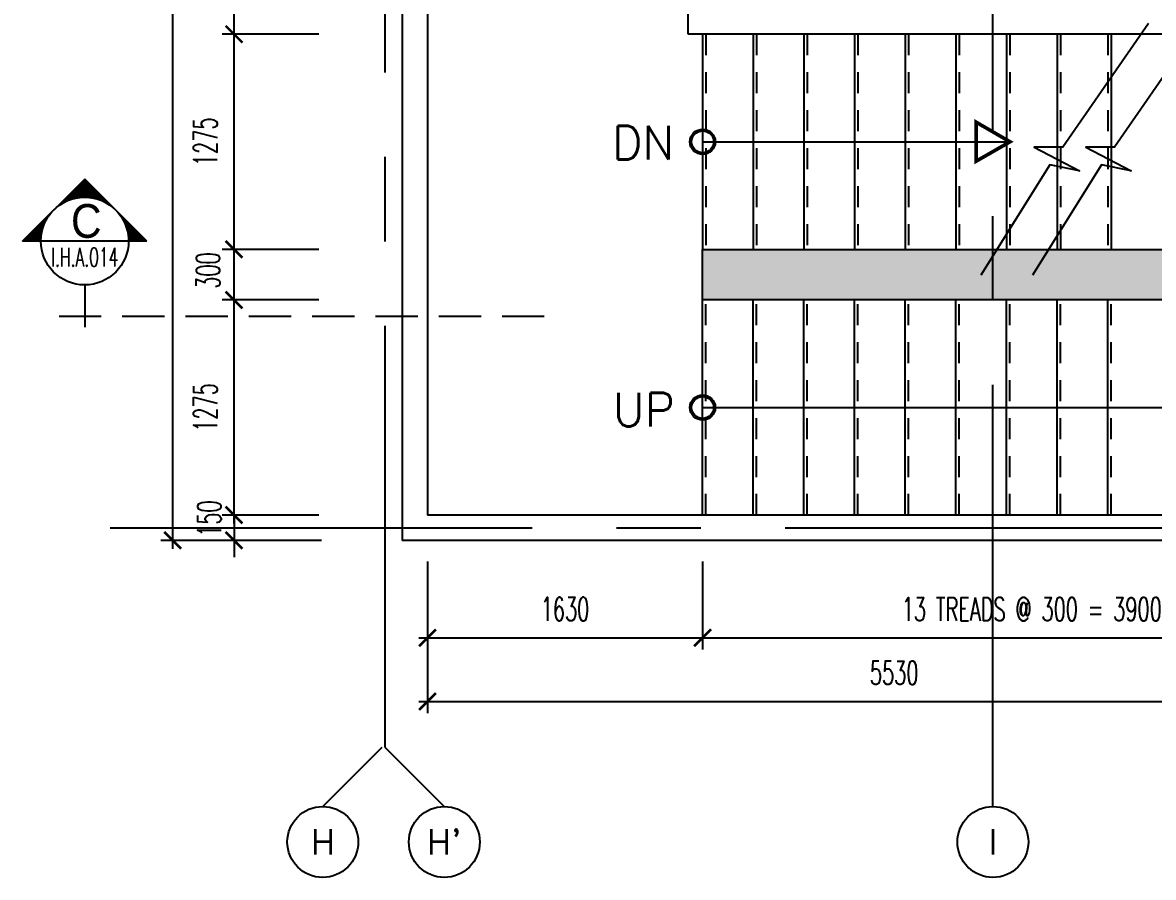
# Model space of a CAD drawing. Extents: x 417906 to 836305, y 43280 to 86914.
# Drawn here: x 418114.7 to 418121.4, y 43448.31 to 43453.38 of the extents above; entities that cross this region are included whole.
import ezdxf
from ezdxf.enums import TextEntityAlignment as Align

# ---------------------------------------------------------------- set-up
doc = ezdxf.new("R2010")
doc.units = 0
doc.header["$MEASUREMENT"] = 0
doc.header["$PDMODE"] = 3
doc.header["$PDSIZE"] = 0.1
for name, pattern in [('CENTERX2', [4, 2.5, -0.5, 0.5, -0.5]), ('HIDDEN', [0.375, 0.25, -0.125]), ('HIDDEN2', [0.1875, 0.125, -0.0625])]:
    doc.linetypes.add(name, pattern=pattern)
doc.layers.get('0').update_dxf_attribs({"linetype": 'CONTINUOUS'})
doc.layers.get('DEFPOINTS').update_dxf_attribs({"linetype": 'CONTINUOUS'})
for name, color, linetype in [('AX-CR', 2, 'CONTINUOUS'), ('AX-TXT', 4, 'CONTINUOUS'), ('AXES', 11, 'CENTERX2'), ('DIM-OUT', 4, 'CONTINUOUS'), ('ELEV-MARK', 6, 'CONTINUOUS'), ('Hatch', 11, 'CONTINUOUS'), ('RM-NAME', 2, 'CONTINUOUS'), ('STR', 5, 'CONTINUOUS'), ('TXT1', 2, 'CONTINUOUS'), ('WALL', 6, 'CONTINUOUS')]:
    doc.layers.add(name, color=color, linetype=linetype)
doc.styles.add('ROMANS', font='ROMANS.shx', dxfattribs={"width": 0.6})
doc.styles.add('TTXT', font='swisse.ttf', dxfattribs={"width": 0.6})
doc.dimstyles.new('STANDARD in', dxfattribs={"dimtxt": 0.14, "dimasz": 0.1, "dimexe": 0.07, "dimexo": 0.05, "dimgap": 0.1, "dimtad": 1, "dimdec": 0, "dimlfac": 1000, "dimzin": 0, "dimdsep": 46, "dimtxsty": 'ROMANS', "dimblk": 'ARCHTICK', "dimcen": 0.05, "dimdle": 0.05, "dimclrd": 4, "dimclre": 4, "dimclrt": 2, "dimadec": 0, "dimazin": 0, "dimtfac": 1, "dimtdec": 0, "dimtmove": 2, "dimatfit": 3, "dimfxl": 0, "dimtolj": 1, "dimtzin": 0, "dimarcsym": 0})

# ---------------------------------------------------------------- blocks, each defined once
blk = doc.blocks.new('AXR')
at = {"layer": 'AX-CR'}
blk.add_circle((350, 0), 350, dxfattribs=at)
at = {"layer": 'AX-TXT', "style": 'ROMANS'}
blk.add_attdef('AX', text='', height=250, dxfattribs=at).set_placement((350, 0), align=Align.MIDDLE)
blk = doc.blocks.new('_ARCHTICK')
at = {"color": 0, "linetype": 'ByBlock', "const_width": 0.15}
blk.add_lwpolyline([(-0.5, -0.5), (0.5, 0.5)], dxfattribs=at)
blk = doc.blocks.new('*D149')
at = {"layer": 'DEFPOINTS', "color": 0}
for p in [(418117.0973, 43450.236), (418118.7275, 43450.236), (418118.7275, 43449.7328)]:
    blk.add_point(p, dxfattribs=at)
at = {"layer": 'DIM-OUT', "color": 4, "lineweight": -2}
for p, q in [((418117.0973, 43450.186), (418117.0973, 43449.6628)), ((418118.7275, 43450.186), (418118.7275, 43449.6628)), ((418117.0473, 43449.7328), (418118.7775, 43449.7328))]:
    blk.add_line(p, q, dxfattribs=at)
at = {"layer": 'DIM-OUT', "color": 4, "lineweight": -2, "xscale": 0.1, "yscale": 0.1, "zscale": 0.1, "rotation": 180}
blk.add_blockref('_ARCHTICK', (418117.0973, 43449.7328), dxfattribs=at)
at = {"layer": 'DIM-OUT', "color": 4, "lineweight": -2, "xscale": 0.1, "yscale": 0.1, "zscale": 0.1}
blk.add_blockref('_ARCHTICK', (418118.7275, 43449.7328), dxfattribs=at)
at = {"layer": 'DIM-OUT', "color": 2, "insert": (418117.9124, 43449.9028), "char_height": 0.14, "attachment_point": 5, "style": 'ROMANS'}
blk.add_mtext('\\A1;1630', dxfattribs=at)
blk = doc.blocks.new('*D148')
at = {"layer": 'DEFPOINTS', "color": 0}
for p in [(418122.6275, 43450.2644), (418118.7275, 43450.0514), (418122.6275, 43449.7326)]:
    blk.add_point(p, dxfattribs=at)
at = {"layer": 'DIM-OUT', "color": 4, "lineweight": -2}
for p, q in [((418122.6275, 43450.2144), (418122.6275, 43449.6626)), ((418118.7275, 43450.0014), (418118.7275, 43449.6626)), ((418118.6775, 43449.7326), (418122.6775, 43449.7326))]:
    blk.add_line(p, q, dxfattribs=at)
at = {"layer": 'DIM-OUT', "color": 4, "lineweight": -2, "xscale": 0.1, "yscale": 0.1, "zscale": 0.1, "rotation": 180}
blk.add_blockref('_ARCHTICK', (418118.7275, 43449.7326), dxfattribs=at)
at = {"layer": 'DIM-OUT', "color": 4, "lineweight": -2, "xscale": 0.1, "yscale": 0.1, "zscale": 0.1}
blk.add_blockref('_ARCHTICK', (418122.6275, 43449.7326), dxfattribs=at)
at = {"layer": 'DIM-OUT', "color": 2, "insert": (418120.6775, 43449.9026), "char_height": 0.14, "attachment_point": 5, "style": 'ROMANS'}
blk.add_mtext('\\A1;13 TREADS @ 300 = 3900', dxfattribs=at)
blk = doc.blocks.new('*D147')
at = {"layer": 'DEFPOINTS', "color": 0}
for p in [(418117.0973, 43449.9632), (418122.6275, 43449.9632), (418122.6275, 43449.3553)]:
    blk.add_point(p, dxfattribs=at)
at = {"layer": 'DIM-OUT', "color": 4, "lineweight": -2}
for p, q in [((418117.0973, 43449.9132), (418117.0973, 43449.2853)), ((418122.6275, 43449.9132), (418122.6275, 43449.2853)), ((418117.0473, 43449.3553), (418122.6775, 43449.3553))]:
    blk.add_line(p, q, dxfattribs=at)
at = {"layer": 'DIM-OUT', "color": 4, "lineweight": -2, "xscale": 0.1, "yscale": 0.1, "zscale": 0.1, "rotation": 180}
blk.add_blockref('_ARCHTICK', (418117.0973, 43449.3553), dxfattribs=at)
at = {"layer": 'DIM-OUT', "color": 4, "lineweight": -2, "xscale": 0.1, "yscale": 0.1, "zscale": 0.1}
blk.add_blockref('_ARCHTICK', (418122.6275, 43449.3553), dxfattribs=at)
at = {"layer": 'DIM-OUT', "color": 2, "insert": (418119.8624, 43449.5253), "char_height": 0.14, "attachment_point": 5, "style": 'ROMANS'}
blk.add_mtext('\\A1;5530', dxfattribs=at)
blk = doc.blocks.new('*D146')
at = {"layer": 'DEFPOINTS', "color": 0}
for p in [(418115.9517, 43451.7353), (418116.5044, 43451.7353), (418116.5044, 43450.4603)]:
    blk.add_point(p, dxfattribs=at)
at = {"layer": 'DIM-OUT', "color": 4, "lineweight": -2}
for p, q in [((418116.4544, 43451.7353), (418115.8817, 43451.7353)), ((418115.9517, 43450.4103), (418115.9517, 43451.7853)), ((418116.4544, 43450.4603), (418115.8817, 43450.4603))]:
    blk.add_line(p, q, dxfattribs=at)
at = {"layer": 'DIM-OUT', "color": 4, "lineweight": -2, "xscale": 0.1, "yscale": 0.1, "zscale": 0.1}
for p, rotation in [((418115.9517, 43451.7353), 90), ((418115.9517, 43450.4603), 270)]:
    blk.add_blockref('_ARCHTICK', p, dxfattribs=dict(at, rotation=rotation))
at = {"layer": 'DIM-OUT', "color": 2, "insert": (418115.7817, 43451.0978), "char_height": 0.14, "attachment_point": 5, "rotation": 90, "style": 'ROMANS'}
blk.add_mtext('\\A1;1275', dxfattribs=at)
blk = doc.blocks.new('*D145')
at = {"layer": 'DEFPOINTS', "color": 0}
for p in [(418115.9517, 43452.0353), (418116.5044, 43452.0353), (418116.5044, 43451.7353)]:
    blk.add_point(p, dxfattribs=at)
at = {"layer": 'DIM-OUT', "color": 4, "lineweight": -2}
for p, q in [((418115.9517, 43451.6853), (418115.9517, 43452.0853)), ((418116.4544, 43452.0353), (418115.8817, 43452.0353)), ((418116.4544, 43451.7353), (418115.8817, 43451.7353))]:
    blk.add_line(p, q, dxfattribs=at)
at = {"layer": 'DIM-OUT', "color": 4, "lineweight": -2, "xscale": 0.1, "yscale": 0.1, "zscale": 0.1}
for p, rotation in [((418115.9517, 43452.0353), 90), ((418115.9517, 43451.7353), 270)]:
    blk.add_blockref('_ARCHTICK', p, dxfattribs=dict(at, rotation=rotation))
at = {"layer": 'DIM-OUT', "color": 2, "insert": (418115.7978, 43451.9098), "char_height": 0.14, "attachment_point": 5, "rotation": 90, "style": 'ROMANS'}
blk.add_mtext('\\A1;300', dxfattribs=at)
blk = doc.blocks.new('*D144')
at = {"layer": 'DEFPOINTS', "color": 0}
for p in [(418115.9517, 43453.3103), (418116.5044, 43453.3103), (418116.5044, 43452.0353)]:
    blk.add_point(p, dxfattribs=at)
at = {"layer": 'DIM-OUT', "color": 4, "lineweight": -2}
for p, q in [((418115.9517, 43451.9853), (418115.9517, 43453.3603)), ((418116.4544, 43453.3103), (418115.8817, 43453.3103)), ((418116.4544, 43452.0353), (418115.8817, 43452.0353))]:
    blk.add_line(p, q, dxfattribs=at)
at = {"layer": 'DIM-OUT', "color": 4, "lineweight": -2, "xscale": 0.1, "yscale": 0.1, "zscale": 0.1}
for p, rotation in [((418115.9517, 43453.3103), 90), ((418115.9517, 43452.0353), 270)]:
    blk.add_blockref('_ARCHTICK', p, dxfattribs=dict(at, rotation=rotation))
at = {"layer": 'DIM-OUT', "color": 2, "insert": (418115.7817, 43452.6728), "char_height": 0.14, "attachment_point": 5, "rotation": 90, "style": 'ROMANS'}
blk.add_mtext('\\A1;1275', dxfattribs=at)
blk = doc.blocks.new('*D143')
at = {"layer": 'DEFPOINTS', "color": 0}
for p in [(418115.9517, 43456.6353), (418116.4959, 43456.6353), (418116.4146, 43453.3103)]:
    blk.add_point(p, dxfattribs=at)
at = {"layer": 'DIM-OUT', "color": 4, "lineweight": -2}
for p, q in [((418116.4459, 43456.6353), (418115.8817, 43456.6353)), ((418115.9517, 43453.2603), (418115.9517, 43456.6853)), ((418116.3646, 43453.3103), (418115.8817, 43453.3103))]:
    blk.add_line(p, q, dxfattribs=at)
at = {"layer": 'DIM-OUT', "color": 4, "lineweight": -2, "xscale": 0.1, "yscale": 0.1, "zscale": 0.1}
for p, rotation in [((418115.9517, 43456.6353), 90), ((418115.9517, 43453.3103), 270)]:
    blk.add_blockref('_ARCHTICK', p, dxfattribs=dict(at, rotation=rotation))
at = {"layer": 'DIM-OUT', "color": 2, "insert": (418115.7817, 43454.9728), "char_height": 0.14, "attachment_point": 5, "rotation": 90, "style": 'ROMANS'}
blk.add_mtext('\\A1;3325', dxfattribs=at)
blk = doc.blocks.new('*D141')
at = {"layer": 'DEFPOINTS', "color": 0}
for p in [(418116.3271, 43450.4603), (418115.9517, 43450.3103), (418116.5198, 43450.3103)]:
    blk.add_point(p, dxfattribs=at)
at = {"layer": 'DIM-OUT', "color": 4, "lineweight": -2}
for p, q in [((418115.9517, 43450.4603), (418115.9517, 43450.5603)), ((418116.2771, 43450.4603), (418115.8817, 43450.4603)), ((418115.9517, 43450.4603), (418115.9517, 43450.3103)), ((418116.4698, 43450.3103), (418115.8817, 43450.3103)), ((418115.9517, 43450.3103), (418115.9517, 43450.2103))]:
    blk.add_line(p, q, dxfattribs=at)
at = {"layer": 'DIM-OUT', "color": 4, "lineweight": -2, "xscale": 0.1, "yscale": 0.1, "zscale": 0.1}
for p, rotation in [((418115.9517, 43450.4603), 270), ((418115.9517, 43450.3103), 90)]:
    blk.add_blockref('_ARCHTICK', p, dxfattribs=dict(at, rotation=rotation))
at = {"layer": 'DIM-OUT', "color": 2, "insert": (418115.805, 43450.4392), "char_height": 0.14, "attachment_point": 5, "rotation": 90, "style": 'ROMANS'}
blk.add_mtext('\\A1;150', dxfattribs=at)
blk = doc.blocks.new('*D140')
at = {"layer": 'DEFPOINTS', "color": 0}
for p in [(418116.2447, 43456.9353), (418115.5877, 43450.3103), (418116.3447, 43450.3103)]:
    blk.add_point(p, dxfattribs=at)
at = {"layer": 'DIM-OUT', "color": 4, "lineweight": -2}
for p, q in [((418115.5877, 43456.9853), (418115.5877, 43450.2603)), ((418116.1947, 43456.9353), (418115.5177, 43456.9353)), ((418116.2947, 43450.3103), (418115.5177, 43450.3103))]:
    blk.add_line(p, q, dxfattribs=at)
at = {"layer": 'DIM-OUT', "color": 4, "lineweight": -2, "xscale": 0.1, "yscale": 0.1, "zscale": 0.1}
for p, rotation in [((418115.5877, 43456.9353), 90), ((418115.5877, 43450.3103), 270)]:
    blk.add_blockref('_ARCHTICK', p, dxfattribs=dict(at, rotation=rotation))
at = {"layer": 'DIM-OUT', "color": 2, "insert": (418115.4177, 43453.6228), "char_height": 0.14, "attachment_point": 5, "rotation": 90, "style": 'ROMANS'}
blk.add_mtext('\\A1;6625', dxfattribs=at)
blk = doc.blocks.new('*X7')
at = {"color": 0}
for p, q in [((14608.2, 7876.6), (14819.3, 8087.6)), ((14625.3, 7890.1), (14821.1, 8085.9)), ((14637.3, 7898.5), (14822.8, 8084.1)), ((14647.2, 7905), (14824.6, 8082.3)), ((14656, 7910.3), (14826.4, 8080.6)), ((14664.1, 7914.7), (14828.1, 8078.8)), ((14671.5, 7918.6), (14829.9, 8077)), ((14678.4, 7922), (14831.7, 8075.3)), ((14685, 7925.1), (14833.4, 8073.5)), ((14691.3, 7927.9), (14835.2, 8071.7)), ((14697.4, 7930.3), (14837, 8070)), ((14703.2, 7932.6), (14838.7, 8068.2)), ((14708.8, 7934.7), (14840.5, 8066.4)), ((14714.2, 7936.6), (14842.3, 8064.7)), ((14719.5, 7938.3), (14844, 8062.9)), ((14724.6, 7939.9), (14845.8, 8061.1)), ((14729.6, 7941.4), (14847.6, 8059.3)), ((14734.5, 7942.7), (14849.3, 8057.6)), ((14739.3, 7944), (14851.1, 8055.8)), ((14743.9, 7945.1), (14852.9, 8054)), ((14748.5, 7946.1), (14854.6, 8052.3)), ((14753, 7947.1), (14856.4, 8050.5)), ((14757.4, 7948), (14858.2, 8048.7)), ((14761.8, 7948.8), (14859.9, 8047)), ((14766, 7949.5), (14861.7, 8045.2)), ((14770.2, 7950.2), (14863.5, 8043.4)), ((14774.3, 7950.8), (14865.3, 8041.7)), ((14778.4, 7951.3), (14867, 8039.9)), ((14782.4, 7951.8), (14868.8, 8038.1)), ((14786.4, 7952.2), (14870.6, 8036.4)), ((14790.3, 7952.5), (14872.3, 8034.6)), ((14794.1, 7952.9), (14874.1, 8032.8)), ((14797.9, 7953.1), (14875.9, 8031.1)), ((14801.7, 7953.3), (14877.6, 8029.3)), ((14805.4, 7953.5), (14879.4, 8027.5)), ((14809, 7953.6), (14881.2, 8025.8)), ((14812.7, 7953.7), (14882.9, 8024)), ((14816.2, 7953.8), (14884.7, 8022.2)), ((14819.8, 7953.8), (14886.5, 8020.5)), ((14823.3, 7953.7), (14888.2, 8018.7)), ((14826.8, 7953.7), (14890, 8016.9)), ((14830.2, 7953.6), (14891.8, 8015.2)), ((14833.6, 7953.4), (14893.5, 8013.4)), ((14836.9, 7953.3), (14895.3, 8011.6)), ((14840.3, 7953), (14897.1, 8009.8)), ((14843.6, 7952.8), (14898.8, 8008.1)), ((14846.8, 7952.5), (14900.6, 8006.3)), ((14850.1, 7952.2), (14902.4, 8004.5)), ((14853.3, 7951.9), (14904.1, 8002.8)), ((14856.5, 7951.6), (14905.9, 8001)), ((14859.6, 7951.2), (14907.7, 7999.2)), ((14862.7, 7950.8), (14909.4, 7997.5)), ((14865.8, 7950.3), (14911.2, 7995.7)), ((14868.9, 7949.9), (14913, 7993.9)), ((14871.9, 7949.4), (14914.7, 7992.2)), ((14875, 7948.8), (14916.5, 7990.4)), ((14877.9, 7948.3), (14918.3, 7988.6)), ((14880.9, 7947.7), (14920.1, 7986.9)), ((14883.9, 7947.1), (14921.8, 7985.1)), ((14886.8, 7946.5), (14923.6, 7983.3)), ((14889.7, 7945.9), (14925.4, 7981.6)), ((14892.6, 7945.2), (14927.1, 7979.8)), ((14895.4, 7944.6), (14928.9, 7978)), ((14898.2, 7943.8), (14930.7, 7976.3)), ((14901.1, 7943.1), (14932.4, 7974.5)), ((14903.8, 7942.4), (14934.2, 7972.7)), ((14906.6, 7941.6), (14936, 7971)), ((14909.4, 7940.8), (14937.7, 7969.2)), ((14912.1, 7940), (14939.5, 7967.4)), ((14914.8, 7939.2), (14941.3, 7965.7)), ((14917.5, 7938.3), (14943, 7963.9)), ((14920.2, 7937.5), (14944.8, 7962.1)), ((14922.8, 7936.6), (14946.6, 7960.4)), ((14925.4, 7935.7), (14948.3, 7958.6)), ((14928.1, 7934.8), (14950.1, 7956.8)), ((14930.6, 7933.8), (14951.9, 7955)), ((14933.2, 7932.9), (14953.6, 7953.3)), ((14935.8, 7931.9), (14955.4, 7951.5)), ((14938.3, 7930.9), (14957.2, 7949.7)), ((14940.8, 7929.9), (14958.9, 7948)), ((14943.3, 7928.8), (14960.7, 7946.2)), ((14945.8, 7927.8), (14962.5, 7944.4)), ((14948.3, 7926.7), (14964.2, 7942.7)), ((14950.8, 7925.7), (14966, 7940.9)), ((14953.2, 7924.6), (14967.8, 7939.1)), ((14955.6, 7923.4), (14969.5, 7937.4)), ((14958, 7922.3), (14971.3, 7935.6)), ((14960.4, 7921.2), (14973.1, 7933.8)), ((14962.8, 7920), (14974.9, 7932.1)), ((14965.1, 7918.8), (14976.6, 7930.3)), ((14967.5, 7917.6), (14978.4, 7928.5)), ((14969.8, 7916.4), (14980.2, 7926.8)), ((14972.1, 7915.2), (14981.9, 7925)), ((14974.4, 7914), (14983.7, 7923.2)), ((14976.7, 7912.7), (14985.5, 7921.5)), ((14979, 7911.4), (14987.2, 7919.7)), ((14981.2, 7910.1), (14989, 7917.9)), ((14983.4, 7908.8), (14990.8, 7916.2)), ((14985.7, 7907.5), (14992.5, 7914.4)), ((14987.9, 7906.2), (14994.3, 7912.6)), ((14990, 7904.8), (14996.1, 7910.9)), ((14992.2, 7903.5), (14997.8, 7909.1)), ((14994.4, 7902.1), (14999.6, 7907.3)), ((14996.5, 7900.7), (15001.4, 7905.6)), ((14998.6, 7899.3), (15003.1, 7903.8)), ((15000.8, 7897.9), (15004.9, 7902)), ((15002.9, 7896.4), (15006.7, 7900.2)), ((15005, 7895), (15008.4, 7898.5)), ((15007, 7893.5), (15010.2, 7896.7)), ((15009.1, 7892.1), (15012, 7894.9)), ((15011.1, 7890.6), (15013.7, 7893.2)), ((15013.2, 7889.1), (15015.5, 7891.4)), ((15015.2, 7887.5), (15017.3, 7889.6)), ((15017.2, 7886), (15019, 7887.9)), ((15019.2, 7884.5), (15020.8, 7886.1)), ((15021.1, 7882.9), (15022.6, 7884.3)), ((15023.1, 7881.3), (15024.3, 7882.6)), ((15025, 7879.7), (15026.1, 7880.8)), ((15027, 7878.1), (15027.9, 7879)), ((15028.9, 7876.5), (15029.7, 7877.3)), ((15030.8, 7874.9), (15031.4, 7875.5)), ((15032.7, 7873.2), (15033.2, 7873.7)), ((15034.6, 7871.6), (15035, 7872)), ((14360.4, 7628.8), (14570.7, 7839.1)), ((14364, 7628.8), (14557.2, 7822)), ((14367.5, 7628.8), (14548.8, 7810)), ((14371, 7628.8), (14542.3, 7800.1)), ((14374.6, 7628.8), (14537, 7791.3)), ((15036.4, 7869.9), (15036.7, 7870.2)), ((15038.3, 7868.2), (15038.5, 7868.4)), ((15040.1, 7866.5), (15040.3, 7866.7)), ((15041.9, 7864.8), (15042, 7864.9)), ((15043.7, 7863.1), (15043.8, 7863.1)), ((15045.5, 7861.3), (15045.6, 7861.4)), ((15047.3, 7859.6), (15047.3, 7859.6)), ((15050.9, 7856), (15050.9, 7856.1)), ((15052.6, 7854.2), (15052.6, 7854.3)), ((15054.3, 7852.4), (15054.4, 7852.5)), ((15056, 7850.6), (15056.2, 7850.8)), ((15057.7, 7848.8), (15057.9, 7849)), ((15059.4, 7846.9), (15059.7, 7847.2)), ((15061.1, 7845.1), (15061.5, 7845.4)), ((15062.8, 7843.2), (15063.2, 7843.7)), ((15064.4, 7841.3), (15065, 7841.9)), ((15066, 7839.4), (15066.8, 7840.1)), ((15067.7, 7837.5), (15068.5, 7838.4)), ((15069.3, 7835.6), (15070.3, 7836.6)), ((15070.8, 7833.6), (15072.1, 7834.8)), ((15072.4, 7831.7), (15073.8, 7833.1)), ((15074, 7829.7), (15075.6, 7831.3)), ((15075.5, 7827.7), (15077.4, 7829.5)), ((15077.1, 7825.7), (15079.1, 7827.8)), ((15078.6, 7823.7), (15080.9, 7826)), ((15080.1, 7821.7), (15082.7, 7824.2)), ((15081.6, 7819.6), (15084.5, 7822.5)), ((15083.1, 7817.6), (15086.2, 7820.7)), ((15084.5, 7815.5), (15088, 7818.9)), ((15086, 7813.4), (15089.8, 7817.2)), ((15087.4, 7811.3), (15091.5, 7815.4)), ((15088.9, 7809.2), (15093.3, 7813.6)), ((15090.3, 7807.1), (15095.1, 7811.9)), ((15091.7, 7804.9), (15096.8, 7810.1)), ((15093, 7802.8), (15098.6, 7808.3)), ((15094.4, 7800.6), (15100.4, 7806.6)), ((15095.7, 7798.4), (15102.1, 7804.8)), ((15097.1, 7796.2), (15103.9, 7803)), ((15098.4, 7794), (15105.7, 7801.3)), ((15099.7, 7791.8), (15107.4, 7799.5)), ((15101, 7789.5), (15109.2, 7797.7)), ((15102.3, 7787.2), (15111, 7796)), ((15103.5, 7785), (15112.7, 7794.2)), ((15104.8, 7782.7), (15114.5, 7792.4)), ((15106, 7780.4), (15116.3, 7790.6)), ((15107.2, 7778.1), (15118, 7788.9)), ((14378.1, 7628.8), (14532.6, 7783.2)), ((14381.6, 7628.8), (14528.7, 7775.8)), ((14385.2, 7628.8), (14525.3, 7768.9)), ((14388.7, 7628.8), (14522.2, 7762.3)), ((14392.3, 7628.8), (14519.4, 7756)), ((14395.8, 7628.8), (14517, 7749.9)), ((14399.3, 7628.8), (14514.7, 7744.1)), ((14402.9, 7628.8), (14512.6, 7738.5)), ((14406.4, 7628.8), (14510.7, 7733.1)), ((14409.9, 7628.8), (14509, 7727.8)), ((14413.5, 7628.8), (14507.4, 7722.7)), ((14417, 7628.8), (14505.9, 7717.7)), ((14420.5, 7628.8), (14504.6, 7712.8)), ((14424.1, 7628.8), (14503.3, 7708)), ((15108.4, 7775.7), (15119.8, 7787.1)), ((15109.6, 7773.4), (15121.6, 7785.3)), ((15110.8, 7771), (15123.3, 7783.6)), ((15111.9, 7768.6), (15125.1, 7781.8)), ((15113, 7766.2), (15126.9, 7780)), ((15114.2, 7763.8), (15128.6, 7778.3)), ((15115.3, 7761.3), (15130.4, 7776.5)), ((15116.3, 7758.9), (15132.2, 7774.7)), ((15117.4, 7756.4), (15134, 7773)), ((15118.5, 7753.9), (15135.7, 7771.2)), ((15119.5, 7751.4), (15137.5, 7769.4)), ((15120.5, 7748.9), (15139.3, 7767.7)), ((15121.5, 7746.4), (15141, 7765.9)), ((15122.5, 7743.8), (15142.8, 7764.1)), ((15123.4, 7741.2), (15144.6, 7762.4)), ((15124.4, 7738.7), (15146.3, 7760.6)), ((15125.3, 7736), (15148.1, 7758.8)), ((15126.2, 7733.4), (15149.9, 7757.1)), ((15127.1, 7730.8), (15151.6, 7755.3)), ((15128, 7728.1), (15153.4, 7753.5)), ((15128.8, 7725.4), (15155.2, 7751.8)), ((15129.7, 7722.7), (15156.9, 7750)), ((15130.5, 7720), (15158.7, 7748.2)), ((15131.3, 7717.2), (15160.5, 7746.5)), ((15132, 7714.5), (15162.2, 7744.7)), ((15132.8, 7711.7), (15164, 7742.9)), ((15133.5, 7708.9), (15165.8, 7741.1)), ((15134.2, 7706), (15167.5, 7739.4)), ((15134.9, 7703.2), (15169.3, 7737.6)), ((15135.6, 7700.3), (15171.1, 7735.8)), ((15136.2, 7697.4), (15172.8, 7734.1)), ((15136.8, 7694.5), (15174.6, 7732.3)), ((15137.4, 7691.6), (15176.4, 7730.5)), ((15138, 7688.6), (15178.1, 7728.8)), ((15138.5, 7685.6), (15179.9, 7727)), ((15139, 7682.6), (15181.7, 7725.2)), ((15139.5, 7679.6), (15183.4, 7723.5)), ((15140, 7676.5), (15185.2, 7721.7)), ((15140.4, 7673.4), (15187, 7719.9)), ((15140.9, 7670.3), (15188.8, 7718.2)), ((15141.3, 7667.1), (15190.5, 7716.4)), ((15141.6, 7664), (15192.3, 7714.6)), ((15141.9, 7660.8), (15194.1, 7712.9)), ((15142.2, 7657.5), (15195.8, 7711.1)), ((15142.5, 7654.3), (15197.6, 7709.3)), ((15142.8, 7651), (15199.4, 7707.6)), ((15143, 7647.6), (15201.1, 7705.8)), ((15143.2, 7644.3), (15202.9, 7704)), ((14427.6, 7628.8), (14502.2, 7703.4)), ((14431.1, 7628.8), (14501.2, 7698.8)), ((14434.7, 7628.8), (14500.2, 7694.3)), ((14438.2, 7628.8), (14499.3, 7689.9)), ((14441.8, 7628.8), (14498.5, 7685.5)), ((14445.3, 7628.8), (14497.8, 7681.3)), ((14448.8, 7628.8), (14497.1, 7677.1)), ((14452.4, 7628.8), (14496.5, 7673)), ((14455.9, 7628.8), (14496, 7668.9)), ((14459.4, 7628.8), (14495.5, 7664.9)), ((14463, 7628.8), (14495.1, 7660.9)), ((14466.5, 7628.8), (14494.8, 7657)), ((14470, 7628.8), (14494.4, 7653.2)), ((14473.6, 7628.8), (14494.2, 7649.4)), ((14477.1, 7628.8), (14494, 7645.6)), ((14480.6, 7628.8), (14493.8, 7641.9)), ((14484.2, 7628.8), (14493.7, 7638.3)), ((14487.7, 7628.8), (14493.6, 7634.6)), ((14491.2, 7628.8), (14493.5, 7631.1)), ((15143.3, 7640.9), (15204.7, 7702.3)), ((15143.4, 7637.5), (15206.4, 7700.5)), ((15143.5, 7634), (15208.2, 7698.7)), ((15143.5, 7630.5), (15210, 7697)), ((15145.3, 7628.8), (15211.7, 7695.2)), ((15148.9, 7628.8), (15213.5, 7693.4)), ((15152.4, 7628.8), (15215.3, 7691.7)), ((15155.9, 7628.8), (15217, 7689.9)), ((15159.5, 7628.8), (15218.8, 7688.1)), ((15163, 7628.8), (15220.6, 7686.3)), ((15166.5, 7628.8), (15222.3, 7684.6)), ((15170.1, 7628.8), (15224.1, 7682.8)), ((15173.6, 7628.8), (15225.9, 7681)), ((15177.1, 7628.8), (15227.6, 7679.3)), ((15180.7, 7628.8), (15229.4, 7677.5)), ((15184.2, 7628.8), (15231.2, 7675.7)), ((15187.7, 7628.8), (15232.9, 7674)), ((15191.3, 7628.8), (15234.7, 7672.2)), ((15194.8, 7628.8), (15236.5, 7670.4)), ((15198.4, 7628.8), (15238.2, 7668.7)), ((15201.9, 7628.8), (15240, 7666.9)), ((15205.4, 7628.8), (15241.8, 7665.1)), ((15209, 7628.8), (15243.6, 7663.4)), ((15212.5, 7628.8), (15245.3, 7661.6)), ((15216, 7628.8), (15247.1, 7659.8)), ((15219.6, 7628.8), (15248.9, 7658.1)), ((15223.1, 7628.8), (15250.6, 7656.3)), ((15226.6, 7628.8), (15252.4, 7654.5)), ((15230.2, 7628.8), (15254.2, 7652.8)), ((15233.7, 7628.8), (15255.9, 7651)), ((15237.2, 7628.8), (15257.7, 7649.2)), ((15240.8, 7628.8), (15259.5, 7647.5)), ((15244.3, 7628.8), (15261.2, 7645.7)), ((15247.9, 7628.8), (15263, 7643.9)), ((15251.4, 7628.8), (15264.8, 7642.2)), ((15254.9, 7628.8), (15266.5, 7640.4)), ((15258.5, 7628.8), (15268.3, 7638.6)), ((15262, 7628.8), (15270.1, 7636.9)), ((15265.5, 7628.8), (15271.8, 7635.1)), ((15269.1, 7628.8), (15273.6, 7633.3)), ((15272.6, 7628.8), (15275.4, 7631.5)), ((15276.1, 7628.8), (15277.1, 7629.8))]:
    blk.add_line(p, q, dxfattribs=at)

msp = doc.modelspace()

# ---------------------------------------------------------------- hatches: boundary and pattern name
at = {"layer": 'Hatch'}
h = msp.add_hatch(dxfattribs=at)
h.set_pattern_fill('AR-CONC', color=256, scale=0.02, style=0)
h.set_pattern_definition([(50, (0, 0), (0.14345203652, -0.012550426997), [0.015, -0.165]), (355, (0, 0), (-0.027750266723, 0.15043842674), [0.012, -0.132]), (100.4514, (0.01195, -0.00105), (0.115701876343, 0.13788790841), [0.012748038, -0.1402284224]), (46.1842, (0, 0.04), (0.213448209725, -0.033103802866), [0.0225, -0.2475]), (96.6356, (0.01779, 0.03724), (0.18693254111, 0.19482357418), [0.0191220576, -0.2103426]), (351.1842, (0, 0.04), (0.18693238903, 0.19482372019), [0.018, -0.198]), (21, (0.02, 0.03), (0.119381410424, -0.080523778133), [0.015, -0.165]), (326, (0.02, 0.03), (0.048663066384, 0.14503000901), [0.012, -0.132]), (71.4514, (0.02995, 0.02329), (0.168044525716, 0.06450609934), [0.012748038, -0.1402284224]), (37.5, (0, 0), (0.0024319710635, 0.066578770766), [0, -0.1304, 0, -0.134, 0, -0.1325]), (7.5, (0, 0), (0.052613907488, 0.078882342376), [0, -0.0764, 0, -0.1274, 0, -0.0505]), (327.5, (-0.0446, 0), (0.1067644872345, -0.004510974347), [0, -0.05, 0, -0.156, 0, -0.207]), (317.5, (-0.0646, 0), (0.116637233868, 0.020020996466), [0, -0.065, 0, -0.1036, 0, -0.147])])
h.paths.add_polyline_path([(418122.6475, 43451.7353), (418118.7275, 43451.7353), (418118.7275, 43452.0353), (418122.6475, 43452.0353)])

# ---------------------------------------------------------------- linework, layer by layer
for points in [[(418121.3699, 43453.3732), (418120.8621, 43452.6419), (418120.6918, 43452.6419), (418120.9607, 43452.5015), (418120.7854, 43452.5366), (418120.3762, 43451.8813)], [(418121.6753, 43453.3732), (418121.1675, 43452.6419), (418120.9972, 43452.6419), (418121.2661, 43452.5015), (418121.0908, 43452.5366), (418120.6816, 43451.8813)]]:
    msp.add_lwpolyline(points)
at = {"layer": 'AXES'}
for p, q in [((418116.8473, 43449.0827), (418116.8473, 43456.8681)), ((418120.4473, 43448.7327), (418120.4473, 43456.8681)), ((418115.2175, 43450.3853), (418125.1022, 43450.3853)), ((418116.8273, 43449.0827), (418116.4773, 43448.7327)), ((418116.8473, 43449.0827), (418117.1973, 43448.7327))]:
    msp.add_line(p, q, dxfattribs=at)
at = {"layer": 'ELEV-MARK', "color": 6}
for p, q in [((418114.6992, 43452.0843), (418115.0669, 43452.452)), ((418115.4346, 43452.0843), (418115.0669, 43452.452)), ((418114.8069, 43452.0843), (418114.6992, 43452.0843)), ((418115.3269, 43452.0843), (418114.8069, 43452.0843)), ((418115.4346, 43452.0843), (418115.3269, 43452.0843))]:
    msp.add_line(p, q, dxfattribs=at)
at = {"layer": 'ELEV-MARK', "color": 6, "linetype": 'HIDDEN'}
for p, q in [((418115.0669, 43451.8243), (418115.0669, 43451.521)), ((418114.9149, 43451.6398), (418117.8508, 43451.6398))]:
    msp.add_line(p, q, dxfattribs=at)
at = {"layer": 'ELEV-MARK', "color": 6}
msp.add_circle((418115.0669, 43452.0843), 0.26, dxfattribs=at)
at = {"layer": 'STR'}
for p, q in [((418118.7275, 43453.3103), (418118.7275, 43452.0353)), ((418119.0275, 43453.3103), (418119.0275, 43452.0353)), ((418119.3275, 43453.3103), (418119.3275, 43452.0353)), ((418119.6275, 43453.3103), (418119.6275, 43452.0353)), ((418119.9275, 43453.3103), (418119.9275, 43452.0353)), ((418120.2275, 43453.3103), (418120.2275, 43452.0353)), ((418120.5275, 43453.3103), (418120.5275, 43452.0353)), ((418120.8275, 43453.3103), (418120.8275, 43452.0353)), ((418121.1475, 43453.3103), (418121.1475, 43452.0353)), ((418118.7275, 43452.6728), (418120.5275, 43452.6728)), ((418120.8475, 43452.1471), (418120.8475, 43452.0353)), ((418120.8275, 43452.115), (418120.8275, 43452.0353)), ((418118.7275, 43450.4603), (418118.7275, 43451.7353)), ((418119.0275, 43450.4603), (418119.0275, 43451.7353)), ((418119.3275, 43450.4603), (418119.3275, 43451.7353)), ((418119.6275, 43450.4603), (418119.6275, 43451.7353)), ((418119.9275, 43450.4603), (418119.9275, 43451.7353)), ((418120.2275, 43450.4603), (418120.2275, 43451.7353)), ((418120.5275, 43450.4603), (418120.5275, 43451.7353)), ((418120.8275, 43450.4603), (418120.8275, 43451.7353)), ((418121.1275, 43450.4603), (418121.1275, 43451.7353)), ((418118.7275, 43451.0978), (418122.65, 43451.0978))]:
    msp.add_line(p, q, dxfattribs=at)
at = {"layer": 'STR', "linetype": 'HIDDEN2'}
for p, q in [((418118.7475, 43453.3103), (418118.7475, 43452.0353)), ((418119.0475, 43453.3103), (418119.0475, 43452.0353)), ((418119.3475, 43453.3103), (418119.3475, 43452.0353)), ((418119.6475, 43453.3103), (418119.6475, 43452.0353)), ((418119.9475, 43453.3103), (418119.9475, 43452.0353)), ((418120.2475, 43453.3103), (418120.2475, 43452.0353)), ((418120.5475, 43453.3103), (418120.5475, 43452.0353)), ((418120.8475, 43453.3103), (418120.8475, 43452.0353)), ((418121.1275, 43453.3103), (418121.1275, 43452.0353)), ((418120.8475, 43452.1471), (418120.8475, 43452.0353)), ((418120.8275, 43452.115), (418120.8275, 43452.0353)), ((418118.7475, 43450.4603), (418118.7475, 43451.7353)), ((418119.0475, 43450.4603), (418119.0475, 43451.7353)), ((418119.3475, 43450.4603), (418119.3475, 43451.7353)), ((418119.6475, 43450.4603), (418119.6475, 43451.7353)), ((418119.9475, 43450.4603), (418119.9475, 43451.7353)), ((418120.2475, 43450.4603), (418120.2475, 43451.7353)), ((418120.5475, 43450.4603), (418120.5475, 43451.7353)), ((418120.8475, 43450.4603), (418120.8475, 43451.7353)), ((418121.1475, 43450.4603), (418121.1475, 43451.7353))]:
    msp.add_line(p, q, dxfattribs=at)
at = {"layer": 'STR', "const_width": 0.0215}
msp.add_lwpolyline([(418120.3487, 43452.7887), (418120.5485, 43452.6728), (418120.3482, 43452.5577)], close=True, dxfattribs=at)
at = {"layer": 'STR'}
for centre, radius in [((418118.7275, 43452.6728), 0.075), ((418118.7275, 43452.6728), 0.065), ((418118.7275, 43451.0978), 0.075), ((418118.7275, 43451.0978), 0.065)]:
    msp.add_circle(centre, radius, dxfattribs=at)
at = {"layer": 'WALL'}
for p, q in [((418116.9473, 43453.4603), (418116.9473, 43450.3103)), ((418117.0973, 43453.4603), (418117.0973, 43450.4603)), ((418122.7229, 43453.3103), (418118.6428, 43453.3103)), ((418122.7229, 43450.4603), (418117.0973, 43450.4603)), ((418122.7229, 43450.3103), (418116.9473, 43450.3103))]:
    msp.add_line(p, q, dxfattribs=at)
at = {"layer": 'WALL', "linetype": 'ByBlock', "ltscale": 0.3}
msp.add_line((418118.6428, 43453.3103), (418118.6428, 43453.4603), dxfattribs=at)
at = {"layer": 'WALL'}
msp.add_lwpolyline([(418122.6475, 43451.7353), (418118.7275, 43451.7353), (418118.7275, 43452.0353), (418122.6475, 43452.0353)], close=True, dxfattribs=at)

# ---------------------------------------------------------------- block references
at = {"layer": 'AXES', "xscale": 0.0005999999935738743, "yscale": 0.0005999999979394488, "zscale": 0.0006}
for p, values in [((418116.2673, 43448.5227), {'AX': 'H'}), ((418116.9873, 43448.5227), {'AX': "H'"}), ((418120.2373, 43448.5227), {'AX': 'I'})]:
    msp.add_blockref('AXR', p, dxfattribs=at).add_auto_attribs(values)
at = {"layer": 'ELEV-MARK', "color": 11, "xscale": -0.000800000001618173, "yscale": 0.000800000001618173, "zscale": 0.0008}
msp.add_blockref('*X7', (418126.9219, 43445.9813), dxfattribs=at)

# ---------------------------------------------------------------- texts
at = {"layer": 'ELEV-MARK', "color": 2, "style": 'ROMANS', "width": 0.6}
msp.add_attdef('I.H.A.014', text='S-00', height=0.112, dxfattribs=at).set_placement((418115.0676, 43451.9891), align=Align.MIDDLE)
at = {"layer": 'RM-NAME', "style": 'ROMANS'}
for s, p in [('DN', (418118.3759, 43452.6678)), ('UP', (418118.3796, 43451.0854))]:
    msp.add_text(s, height=0.2, dxfattribs=at).set_placement(p, align=Align.MIDDLE)
at = {"layer": 'TXT1', "color": 6, "style": 'TTXT', "width": 0.9}
msp.add_attdef('C', text='1', height=0.2, dxfattribs=at).set_placement((418115.0765, 43452.2036), align=Align.MIDDLE)

# ---------------------------------------------------------------- dimensions: what is measured, and where the dimension line sits
at = {"layer": 'DIM-OUT'}
for base, p1, p2, picture, middle in [((418115.5877, 43450.3103), (418116.2447, 43456.9353), (418116.3447, 43450.3103), '*D140', (418115.4177, 43453.6228)), ((418115.9517, 43456.6353), (418116.4146, 43453.3103), (418116.4959, 43456.6353), '*D143', (418115.7817, 43454.9728)), ((418115.9517, 43453.3103), (418116.5044, 43452.0353), (418116.5044, 43453.3103), '*D144', (418115.7817, 43452.6728)), ((418115.9517, 43451.7353), (418116.5044, 43450.4603), (418116.5044, 43451.7353), '*D146', (418115.7817, 43451.0978))]:
    dim = msp.add_linear_dim(base=base, p1=p1, p2=p2, angle=90, dimstyle='STANDARD in', dxfattribs=at)
    dim.commit()
    dim.dimension.update_dxf_attribs({"geometry": picture, "text_midpoint": middle})
for base, p1, p2, picture, middle in [((418115.9517, 43452.0353), (418116.5044, 43451.7353), (418116.5044, 43452.0353), '*D145', (418115.7978, 43451.9098)), ((418115.9517, 43450.3103), (418116.3271, 43450.4603), (418116.5198, 43450.3103), '*D141', (418115.805, 43450.4392))]:
    dim = msp.add_linear_dim(base=base, p1=p1, p2=p2, angle=90, dimstyle='STANDARD in', dxfattribs=at)
    dim.commit()
    dim.dimension.update_dxf_attribs({"geometry": picture, "text_midpoint": middle, "dimtype": 160})
dim = msp.add_linear_dim(base=(418122.6275, 43449.7326), p1=(418118.7275, 43450.0514), p2=(418122.6275, 43450.2644), text='13 TREADS @ 300 = 3900', dimstyle='STANDARD in', dxfattribs=at)
dim.commit()
dim.dimension.update_dxf_attribs({"geometry": '*D148', "text_midpoint": (418120.6775, 43449.9026)})
for base, p1, p2, picture, middle in [((418118.7275, 43449.7328), (418117.0973, 43450.236), (418118.7275, 43450.236), '*D149', (418117.9124, 43449.9028)), ((418122.6275, 43449.3553), (418117.0973, 43449.9632), (418122.6275, 43449.9632), '*D147', (418119.8624, 43449.5253))]:
    dim = msp.add_linear_dim(base=base, p1=p1, p2=p2, dimstyle='STANDARD in', dxfattribs=at)
    dim.commit()
    dim.dimension.update_dxf_attribs({"geometry": picture, "text_midpoint": middle})

doc.saveas('drawing.dxf')
